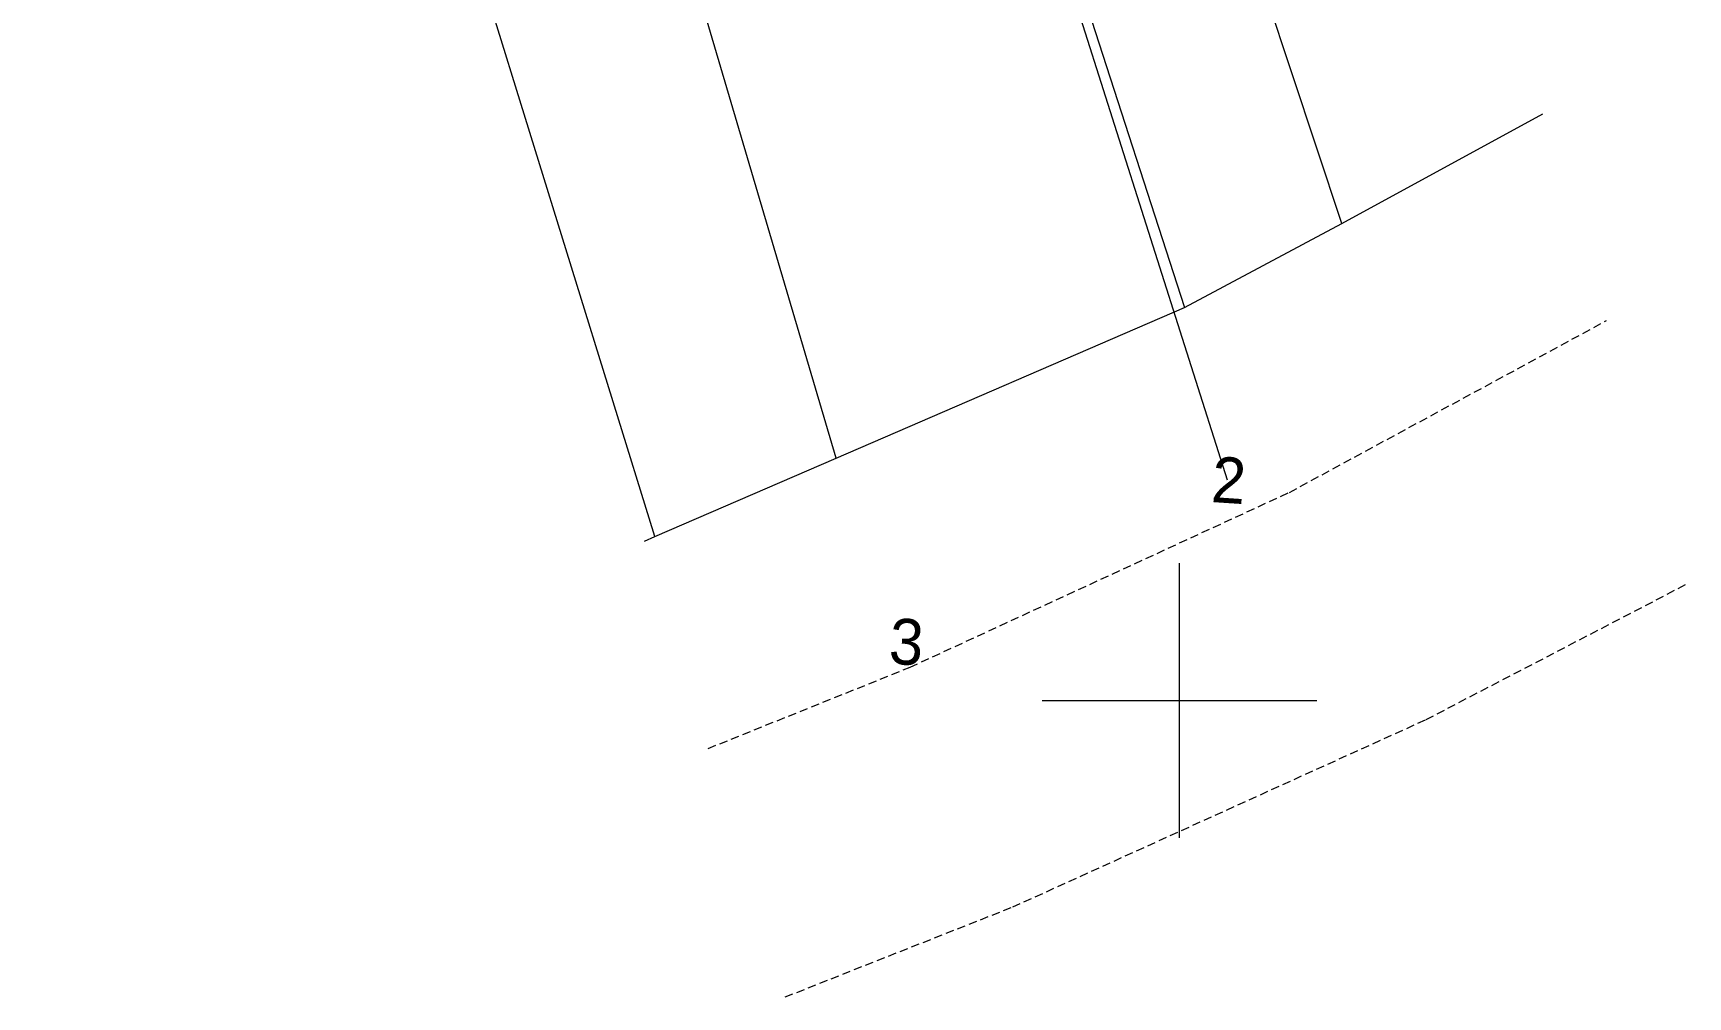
# Model space of a CAD drawing. Header units: metres. Extents: x 545748 to 545822, y 1836787 to 1836911.
# Drawn here: x 545749.9 to 545822.2, y 1836787.1 to 1836829.2 of the extents above; entities that cross this region are included whole.
import ezdxf
from ezdxf.enums import TextEntityAlignment as Align

# ---------------------------------------------------------------- set-up
doc = ezdxf.new("R2010")
doc.units = ezdxf.units.M
doc.header["$LTSCALE"] = 0.12
doc.linetypes.add('MEDIUM_DASHED', pattern=[4.5, 3, -1.5])
for name, color, linetype, lineweight in [('10', 7, 'Continuous', 13), ('22', 7, 'MEDIUM_DASHED', 13), ('23', 7, 'Continuous', 13), ('32', 7, 'Continuous', 13), ('63', 7, 'Continuous', 13)]:
    doc.layers.add(name, color=color, linetype=linetype, lineweight=lineweight)
doc.layers.add('12', color=7, linetype='Continuous')

msp = doc.modelspace()

# ---------------------------------------------------------------- linework, layer by layer
at = {"layer": '10'}
for p, q in [((545807.09, 1836820.85), (545778.8, 1836906.06)), ((545771.89, 1836904.83), (545800.21, 1836817.18)), ((545784.99, 1836810.6), (545758.43, 1836900.6)), ((545777.07, 1836807.17), (545749.91, 1836895.09))]:
    msp.add_line(p, q, dxfattribs=at)
at = {"layer": '22'}
for points in [[(545779.41, 1836797.91), (545788.23, 1836801.46), (545804.8, 1836809.1), (545818.66, 1836816.61)], [(545782.77, 1836787.05), (545792.71, 1836790.98), (545810.77, 1836799.17), (545822.21, 1836805.12)]]:
    msp.add_lwpolyline(points, dxfattribs=at)
at = {"layer": '23'}
msp.add_line((545807.09, 1836820.85), (545815.87, 1836825.64), dxfattribs=at)
msp.add_lwpolyline([(545776.62, 1836806.97), (545777.07, 1836807.17), (545784.99, 1836810.6), (545800.21, 1836817.18), (545807.09, 1836820.85)], dxfattribs=at)
at = {"layer": '32'}
msp.add_line((545802.09, 1836809.63), (545771.89, 1836904.83), dxfattribs=at)
at = {"layer": '63'}
for p, q in [((545800, 1836794), (545800, 1836806)), ((545800, 1836794), (545800, 1836806)), ((545794, 1836800), (545806, 1836800)), ((545794, 1836800), (545806, 1836800))]:
    msp.add_line(p, q, dxfattribs=at)

# ---------------------------------------------------------------- texts
at = {"layer": '12'}
for s, p in [('2', (545802.0887, 1836808.6309)), ('3', (545788.0037, 1836801.5706))]:
    msp.add_text(s, height=2, rotation=356.2, dxfattribs=at).set_placement(p, align=Align.CENTER)

doc.saveas('drawing.dxf')
